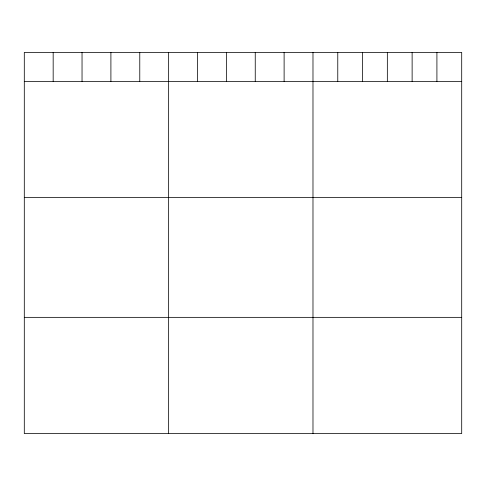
<?xml version="1.0" encoding="UTF-8"?>
<svg xmlns="http://www.w3.org/2000/svg" width="486" height="486" viewBox="0 0 486 486"><rect width="100%" height="100%" fill="white"/><g stroke="black" fill="none" stroke-linecap="round" stroke-linejoin="round"><path stroke-width="0.73" d="M461.7 81.399L461.7 433.573L24.3 433.573L24.3 52.427L461.7 52.427L461.7 81.399L24.3 81.399M24.3 197.614L461.7 197.614M24.3 317.352L461.7 317.352M436.914 52.427L436.914 81.399M412.128 52.427L412.128 81.399M387.342 52.427L387.342 81.399M362.556 52.427L362.556 81.399M337.77 52.427L337.77 81.399M312.984 52.427L312.984 433.573M284.116 52.427L284.116 81.399M255.247 52.427L255.247 81.399M226.379 52.427L226.379 81.399M197.51 52.427L197.51 81.399M168.642 52.427L168.642 433.573M139.774 52.427L139.774 81.399M110.905 52.427L110.905 81.399M82.037 52.427L82.037 81.399M53.168 52.427L53.168 81.399"/></g></svg>
